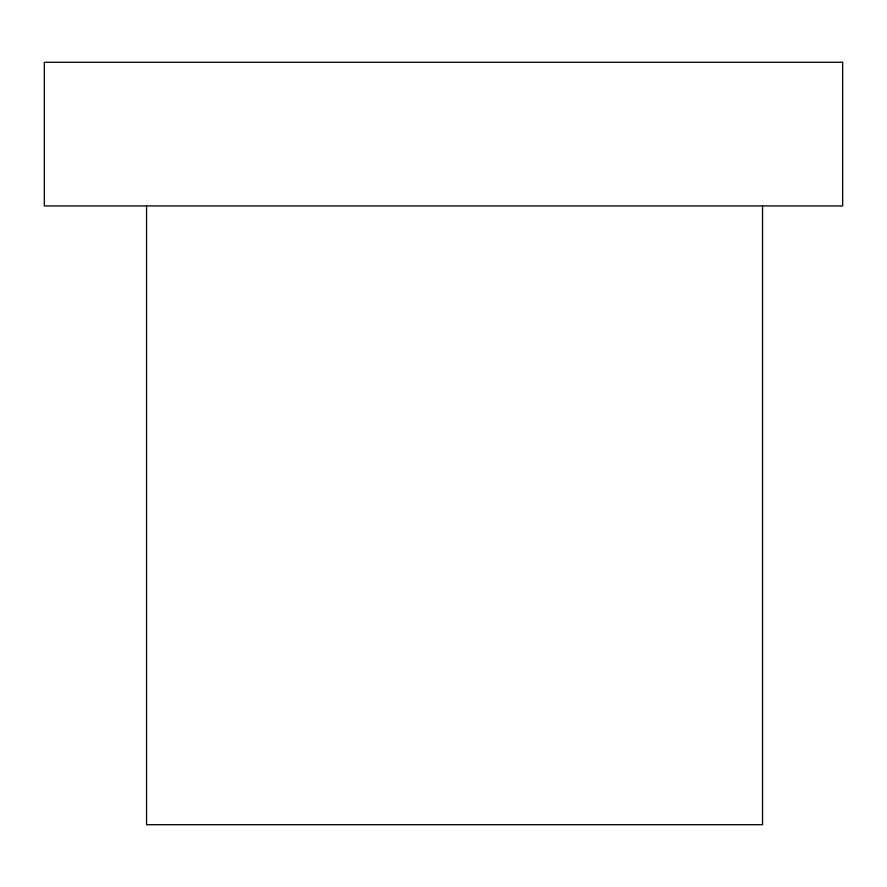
<?xml version="1.0" encoding="UTF-8"?>
<svg xmlns="http://www.w3.org/2000/svg" width="887" height="887" viewBox="0 0 887 887"><rect width="100%" height="100%" fill="white"/><g stroke="black" fill="none" stroke-linecap="round" stroke-linejoin="round"><path stroke-width="1.33" d="M762.543 205.939L762.543 824.699L146.555 824.699L146.555 205.939M842.65 62.301L44.35 62.301L44.35 205.939L842.65 205.939L842.65 62.301"/></g></svg>
